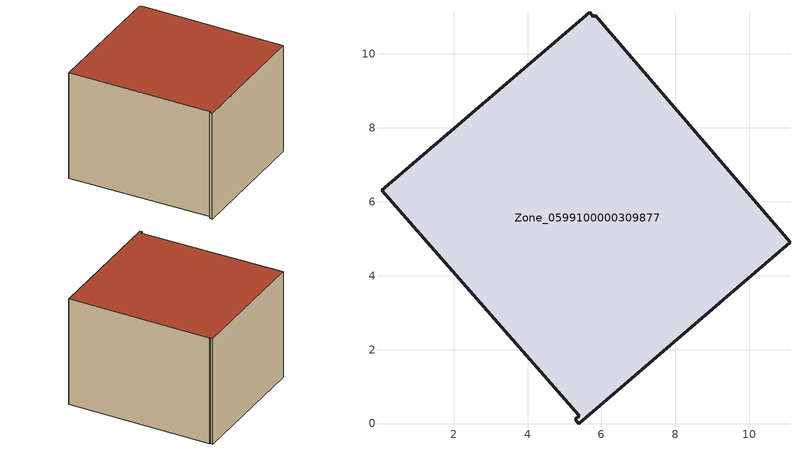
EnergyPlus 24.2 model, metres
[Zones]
Zone_0599100000309877
 floor ground (C_G): 5.83,11.05 11.1,4.9 5.38,0 5.29,0.11 5.4,0.21 0.05,6.31 5.68,11.12 5.78,11.01 z0
 wall outside (C_F): 11.1,4.9 5.83,11.05 5.78,11.01 5.68,11.12 0.05,6.31 5.4,0.21 5.29,0.11 5.38,0 11.1,4.9 z0:6.21
 roof outside (C_R): 5.29,0.11 5.38,0 11.1,4.9 5.83,11.05 5.78,11.01 5.68,11.12 0.05,6.31 5.4,0.21 z6.21
[BUILDING]
Pand.0599100000309877: North Axis=0; Terrain=City; Loads Convergence Tolerance Value=0.04; Temperature Convergence Tolerance Value=0.4; Solar Distribution=FullExterior; Maximum Number of Warmup Days=25; Minimum Number of Warmup Days=1
[Site:Location]
Rotterdam.The.Hague.AP_ZH_NLD Design_Conditions: Latitude=51.96; Longitude=4.45; Time Zone=1; Elevation=-4.5
[SITE:GROUNDTEMPERATURE:BUILDINGSURFACE]
18, 18, 18, 18, 18, 18, 18, 18, 18, 18, 18, 18
[MATERIAL] Thermal Absorptance=0.9; Solar Absorptance=0.7; Visible Absorptance=0.7
Name | Roughness | Thickness | Conductivity | Density | Specific Heat
G.TC.1992-2005 | MediumSmooth | 0.15 | 0.06 | 540 | 1210
F.TC.1992-2005 | Rough | 0.3 | 0.12 | 1920 | 840
R.TC.1992-2005 | MediumRough | 0.2 | 0.08 | 1500 | 1000
[CONSTRUCTION]
C_G: G.TC.1992-2005
C_F: F.TC.1992-2005
C_R: R.TC.1992-2005
[ZONE]
Zone_0599100000309877: Type=1; Multiplier=1; Ceiling Height=Autocalculate; Volume=Autocalculate; Floor Area=autocalculate; Part of Total Floor Area=Yes
[ZONEINFILTRATION:DESIGNFLOWRATE]
Infil_Zone_0599100000309877: Zone or ZoneList or Space or SpaceList=Zone_0599100000309877; Schedule=AlwaysOn; Design Flow Rate Calculation Method=Flow/Area; Flow Rate per Floor Area=0.0015; Constant Term Coefficient=1; Temperature Term Coefficient=0; Velocity Term Coefficient=0; Velocity Squared Term Coefficient=0
[HVACTEMPLATE:ZONE:IDEALLOADSAIRSYSTEM]
Zone_0599100000309877: Maximum Heating Supply Air Temperature=50; Minimum Cooling Supply Air Temperature=13; Maximum Heating Supply Air Humidity Ratio=0.0156; Minimum Cooling Supply Air Humidity Ratio=0.0077; Heating Limit=NoLimit; Cooling Limit=NoLimit; Dehumidification Control Type=ConstantSensibleHeatRatio; Cooling Sensible Heat Ratio=0.7; Dehumidification Setpoint=60; Humidification Control Type=None; Humidification Setpoint=30; Outdoor Air Method=None; Outdoor Air Flow Rate per Person=0.00944; Outdoor Air Flow Rate per Zone Floor Area=0; Outdoor Air Flow Rate per Zone=0; Demand Controlled Ventilation Type=None; Outdoor Air Economizer Type=NoEconomizer; Heat Recovery Type=None; Sensible Heat Recovery Effectiveness=0.7; Latent Heat Recovery Effectiveness=0.65
[ZONECONTROL:THERMOSTAT]
ThermostatControl_Zone_0599100000309877: Zone or ZoneList=Zone_0599100000309877; Control Type Schedule=DualSetpointControlType; Control 1=Thermostat_Zone_0599100000309877; Temperature Difference Between Cutout And Setpoint=0
[THERMOSTATSETPOINT:DUALSETPOINT]
Thermostat_Zone_0599100000309877: Heating Setpoint Temperature Schedule=HeatingSetpoint_Zone_0599100000309877; Cooling Setpoint Temperature Schedule=CoolingSetpoint_Zone_0599100000309877
[SCHEDULE:COMPACT]
HeatingSetpoint_Zone_0599100000309877: Through: 12/31, For: AllDays, Until: 24:00, 21
CoolingSetpoint_Zone_0599100000309877: Through: 12/31, For: AllDays, Until: 24:00, 24
DualSetpointControlType: Through: 12/31, For: AllDays, Until: 24:00, 4
AlwaysOn: Through: 12/31, For: AllDays, Until: 24:00, 1
